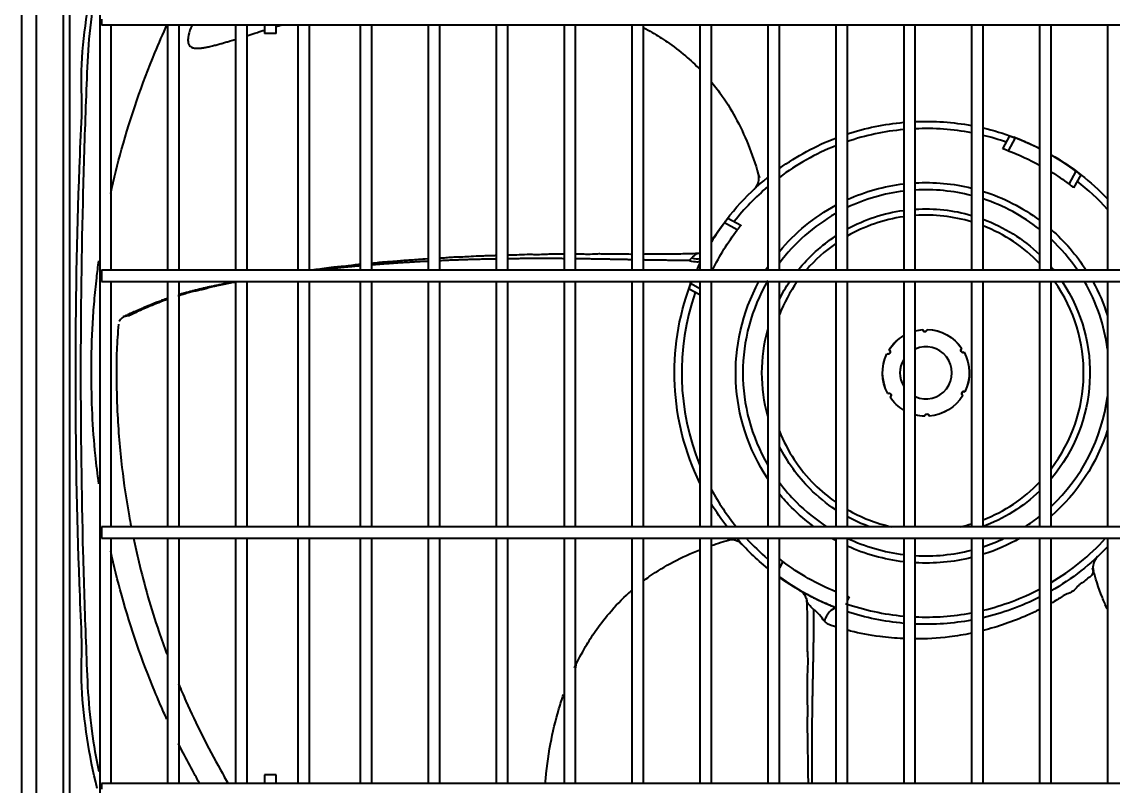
# Model space of a CAD drawing. Extents: x 58467 to 79089, y -33726 to -17391.
# Drawn here: x 72275.3 to 72313.05, y -20431.09 to -20404.65 of the extents above; entities that cross this region are included whole.
import ezdxf

# ---------------------------------------------------------------- set-up
doc = ezdxf.new("R2010")
doc.units = 0
doc.header["$LTSCALE"] = 100
doc.layers.add('+ENTE-ST-DOSEME USTU KONDDRENAJ', color=110, linetype='DOSEMEUSTUKONDENSDRENAJ_LINE', lineweight=40)
doc.linetypes.add('DOSEMEUSTUKONDENSDRENAJ_LINE', pattern='A,300,-40,["CD",Standard,S=15,R=0,X=-35,Y=-7.5],0', length=340)

# ---------------------------------------------------------------- blocks, each defined once
blk = doc.blocks.new('2. KAT SAĞ')
at = {"color": 3}
for p, q in [((54063.101, -33155.998, -3.539), (54063.101, -33087.993, -3.539)), ((54063.601, -33087.993, -3.539), (54063.601, -33155.998, -3.539)), ((54064.542, -33143.484, -3.539), (54064.542, -33094.429, -3.539)), ((54064.754, -33094.581, -3.539), (54064.754, -33143.332, -3.539)), ((54065.797, -33096.26, -3.539), (54065.797, -33141.653, -3.539)), ((54065.854, -33105.638, -3.539), (54065.854, -33105.838, -3.539)), ((54065.854, -33105.838, -3.539), (54184.216, -33105.838, -3.539)), ((54066.197, -33114.318, -3.539), (54066.197, -33105.838, -3.539)), ((54068.146, -33105.838, -3.539), (54068.146, -33114.318, -3.539)), ((54068.546, -33114.318, -3.539), (54068.546, -33105.838, -3.539)), ((54070.496, -33105.839, -3.539), (54070.496, -33114.317, -3.539)), ((54070.496, -33105.839, -3.539), (54070.496, -33114.317, -3.539)), ((54070.896, -33114.317, -3.539), (54070.896, -33105.839, -3.539)), ((54071.495, -33105.838, -3.539), (54071.495, -33106.138, -3.539)), ((54071.895, -33106.138, -3.539), (54071.895, -33105.838, -3.539)), ((54072.653, -33105.839, -3.539), (54072.653, -33114.317, -3.539)), ((54073.053, -33114.317, -3.539), (54073.053, -33105.839, -3.539)), ((54074.809, -33105.839, -3.539), (54074.809, -33114.317, -3.539)), ((54075.209, -33114.317, -3.539), (54075.209, -33105.839, -3.539)), ((54077.159, -33105.839, -3.539), (54077.159, -33114.317, -3.539)), ((54077.559, -33114.317, -3.539), (54077.559, -33105.839, -3.539)), ((54079.508, -33105.839, -3.539), (54079.508, -33114.317, -3.539)), ((54079.908, -33114.317, -3.539), (54079.908, -33105.839, -3.539)), ((54081.858, -33105.839, -3.539), (54081.858, -33114.317, -3.539)), ((54082.258, -33114.317, -3.539), (54082.258, -33105.839, -3.539)), ((54084.208, -33105.839, -3.539), (54084.208, -33114.317, -3.539)), ((54084.608, -33114.317, -3.539), (54084.608, -33105.839, -3.539)), ((54086.557, -33105.839, -3.539), (54086.557, -33114.317, -3.539)), ((54086.957, -33114.317, -3.539), (54086.957, -33105.839, -3.539)), ((54088.907, -33105.839, -3.539), (54088.907, -33114.317, -3.539)), ((54089.307, -33114.317, -3.539), (54089.307, -33105.839, -3.539)), ((54091.257, -33105.839, -3.539), (54091.257, -33114.317, -3.539)), ((54091.657, -33114.317, -3.539), (54091.657, -33105.839, -3.539)), ((54093.606, -33105.839, -3.539), (54093.606, -33114.317, -3.539)), ((54094.006, -33114.317, -3.539), (54094.006, -33105.839, -3.539)), ((54095.956, -33105.839, -3.539), (54095.956, -33114.317, -3.539)), ((54096.356, -33114.317, -3.539), (54096.356, -33105.839, -3.539)), ((54098.305, -33105.839, -3.539), (54098.305, -33114.317, -3.539)), ((54098.705, -33114.317, -3.539), (54098.705, -33105.839, -3.539)), ((54100.655, -33105.839, -3.539), (54100.655, -33114.317, -3.539)), ((54097.031, -33110.124, -3.539), (54097.275, -33109.679, -3.539)), ((54097.465, -33109.749, -3.539), (54097.222, -33110.192, -3.539)), ((54099.325, -33111.346, -3.539), (54099.569, -33110.903, -3.539)), ((54099.729, -33111.026, -3.539), (54099.485, -33111.471, -3.539)), ((54088.441, -33111.513, -3.539), (54088.461, -33111.495, -3.539)), ((54087.529, -33112.52, -3.539), (54087.974, -33112.764, -3.539)), ((54087.85, -33112.924, -3.539), (54087.407, -33112.68, -3.539)), ((54184.216, -33114.317, -3.539), (54065.854, -33114.317, -3.539)), ((54065.854, -33114.317, -3.539), (54065.854, -33114.517, -3.539)), ((54065.854, -33114.517, -3.539), (54065.854, -33114.717, -3.539)), ((54065.854, -33114.717, -3.539), (54184.216, -33114.717, -3.539)), ((54066.197, -33123.195, -3.539), (54066.197, -33114.717, -3.539)), ((54068.146, -33114.717, -3.539), (54068.146, -33123.195, -3.539)), ((54068.546, -33123.195, -3.539), (54068.546, -33114.717, -3.539)), ((54070.496, -33114.717, -3.539), (54070.496, -33123.195, -3.539)), ((54070.896, -33123.195, -3.539), (54070.896, -33114.717, -3.539)), ((54072.653, -33114.717, -3.539), (54072.653, -33123.195, -3.539)), ((54073.053, -33123.195, -3.539), (54073.053, -33114.717, -3.539)), ((54074.809, -33114.717, -3.539), (54074.809, -33123.195, -3.539)), ((54075.209, -33123.195, -3.539), (54075.209, -33114.717, -3.539)), ((54077.159, -33114.717, -3.539), (54077.159, -33123.195, -3.539)), ((54077.559, -33123.195, -3.539), (54077.559, -33114.717, -3.539)), ((54079.508, -33114.717, -3.539), (54079.508, -33123.195, -3.539)), ((54079.908, -33123.195, -3.539), (54079.908, -33114.717, -3.539)), ((54081.858, -33114.717, -3.539), (54081.858, -33123.195, -3.539)), ((54082.258, -33123.195, -3.539), (54082.258, -33114.717, -3.539)), ((54084.208, -33114.717, -3.539), (54084.208, -33123.195, -3.539)), ((54084.608, -33123.195, -3.539), (54084.608, -33114.717, -3.539)), ((54086.253, -33114.784, -3.539), (54086.557, -33114.951, -3.539)), ((54086.557, -33114.717, -3.539), (54086.557, -33123.195, -3.539)), ((54086.957, -33123.195, -3.539), (54086.957, -33114.717, -3.539)), ((54088.907, -33114.717, -3.539), (54088.907, -33123.195, -3.539)), ((54089.307, -33123.195, -3.539), (54089.307, -33114.717, -3.539)), ((54091.257, -33114.717, -3.539), (54091.257, -33123.195, -3.539)), ((54091.657, -33123.195, -3.539), (54091.657, -33114.717, -3.539)), ((54093.606, -33114.717, -3.539), (54093.606, -33123.195, -3.539)), ((54094.006, -33123.195, -3.539), (54094.006, -33114.717, -3.539)), ((54095.956, -33114.717, -3.539), (54095.956, -33123.195, -3.539)), ((54096.356, -33123.195, -3.539), (54096.356, -33114.717, -3.539)), ((54098.305, -33114.717, -3.539), (54098.305, -33123.195, -3.539)), ((54098.705, -33123.195, -3.539), (54098.705, -33114.717, -3.539)), ((54100.655, -33114.717, -3.539), (54100.655, -33123.195, -3.539)), ((54086.557, -33115.18, -3.539), (54086.183, -33114.974, -3.539)), ((54184.216, -33123.195, -3.539), (54065.854, -33123.195, -3.539)), ((54065.854, -33123.195, -3.539), (54065.854, -33123.395, -3.539)), ((54065.854, -33123.395, -3.539), (54065.854, -33123.595, -3.539)), ((54065.854, -33123.595, -3.539), (54184.216, -33123.595, -3.539)), ((54066.197, -33132.074, -3.539), (54066.197, -33123.595, -3.539)), ((54068.146, -33123.595, -3.539), (54068.146, -33132.074, -3.539)), ((54068.546, -33132.074, -3.539), (54068.546, -33123.595, -3.539)), ((54070.496, -33123.595, -3.539), (54070.496, -33132.074, -3.539)), ((54070.896, -33132.074, -3.539), (54070.896, -33123.595, -3.539)), ((54072.653, -33123.595, -3.539), (54072.653, -33132.074, -3.539)), ((54073.053, -33132.074, -3.539), (54073.053, -33123.595, -3.539)), ((54074.809, -33123.595, -3.539), (54074.809, -33132.074, -3.539)), ((54075.209, -33132.074, -3.539), (54075.209, -33123.595, -3.539)), ((54077.159, -33123.595, -3.539), (54077.159, -33132.074, -3.539)), ((54077.559, -33132.074, -3.539), (54077.559, -33123.595, -3.539)), ((54079.508, -33123.595, -3.539), (54079.508, -33132.074, -3.539)), ((54079.908, -33132.074, -3.539), (54079.908, -33123.595, -3.539)), ((54081.858, -33123.595, -3.539), (54081.858, -33132.074, -3.539)), ((54082.258, -33132.074, -3.539), (54082.258, -33123.595, -3.539)), ((54084.208, -33123.595, -3.539), (54084.208, -33132.074, -3.539)), ((54084.608, -33132.074, -3.539), (54084.608, -33123.595, -3.539)), ((54086.557, -33123.595, -3.539), (54086.557, -33132.074, -3.539)), ((54086.957, -33132.074, -3.539), (54086.957, -33123.595, -3.539)), ((54088.907, -33123.595, -3.539), (54088.907, -33132.074, -3.539)), ((54089.307, -33132.074, -3.539), (54089.307, -33123.595, -3.539)), ((54091.257, -33123.595, -3.539), (54091.257, -33132.074, -3.539)), ((54091.657, -33132.074, -3.539), (54091.657, -33123.595, -3.539)), ((54093.606, -33123.595, -3.539), (54093.606, -33132.074, -3.539)), ((54094.006, -33132.074, -3.539), (54094.006, -33123.595, -3.539)), ((54095.956, -33123.595, -3.539), (54095.956, -33132.074, -3.539)), ((54096.356, -33132.074, -3.539), (54096.356, -33123.595, -3.539)), ((54098.305, -33123.595, -3.539), (54098.305, -33132.074, -3.539)), ((54098.705, -33132.074, -3.539), (54098.705, -33123.595, -3.539)), ((54100.655, -33123.595, -3.539), (54100.655, -33132.074, -3.539)), ((54088.017, -33123.808, -3.539), (54087.999, -33123.788, -3.539)), ((54100.312, -33124.232, -3.539), (54100.292, -33124.25, -3.539)), ((54089.427, -33124.399, -3.539), (54089.307, -33124.619, -3.539)), ((54091.722, -33125.621, -3.539), (54091.657, -33125.741, -3.539)), ((54071.496, -33131.774, -3.539), (54071.496, -33132.074, -3.539)), ((54071.896, -33131.774, -3.539), (54071.496, -33131.774, -3.539)), ((54071.896, -33132.074, -3.539), (54071.896, -33131.774, -3.539)), ((54184.216, -33132.074, -3.539), (54065.854, -33132.074, -3.539)), ((54065.854, -33132.074, -3.539), (54065.854, -33132.274, -3.539))]:
    blk.add_line(p, q, dxfattribs=at)
at = {"color": 3, "extrusion": (0, 0, -1)}
for centre, radius, start, end in [((-54094.376, -33117.873, 3.539), 8.699, 71.7788, 84.9192), ((-54094.376, -33117.873, 3.539), 8.699, 87.5599, 100.4611), ((-54094.376, -33117.873, 3.539), 8.699, 103.1523, 110.4357), ((-54094.376, -33117.873, 3.539), 8.699, 54.354, 68.9829), ((-54094.376, -33117.873, 3.539), 8.191, 110.3267, 118.6663), ((-54094.376, -33117.873, 3.539), 8.699, 119.8462, 136.2041), ((-54094.376, -33117.873, 3.539), 8.699, 31.4717, 51.0407), ((-54094.376, -33117.873, 3.539), 8.191, 121.9061, 127.1733), ((-54094.376, -33117.873, 3.539), 6.582, 65.5875, 83.2781), ((-54094.376, -33117.873, 3.539), 6.582, 86.7712, 103.8825), ((-54094.376, -33117.873, 3.539), 6.582, 107.4994, 126.6469), ((-54094.376, -33117.873, 3.539), 6.582, 39.6281, 61.7062), ((-54094.376, -33117.873, 3.539), 5.671, 61.3406, 82.1925), ((-54094.376, -33117.873, 3.539), 5.671, 86.2537, 106.1662), ((-54094.376, -33117.873, 3.539), 5.671, 110.4244, 133.8468), ((-54094.376, -33117.873, 3.539), 8.191, 25.7297, 37.1733), ((-54094.376, -33117.873, 3.539), 6.582, 131.1187, 147.3019), ((-54094.376, -33117.873, 3.539), 5.671, 38.8237, 56.6212), ((-54094.376, -33117.873, 3.539), 6.582, 32.6925, 33.8006), ((-54094.376, -33117.873, 3.539), 5.671, 139.7531, 141.1706), ((-54094.376, -33117.873, 3.539), 8.699, 334.013, 20.4357), ((-54094.376, -33117.873, 3.539), 6.582, 326.1881, 28.6481), ((-54094.376, -33117.873, 3.539), 5.671, 26.6287, 33.8063), ((-54094.376, -33117.873, 3.539), 5.671, 146.1881, 220.2356), ((-54094.376, -33117.873, 3.539), 6.582, 151.3463, 162.5288), ((-54094.376, -33117.873, 3.539), 5.671, 344.6606, 15.3281), ((-54094.376, -33117.873, 3.539), 1.5, 75.7067, 85.8849), ((-54094.376, -33117.873, 3.539), 1.5, 75.707, 85.7851), ((-54094.344, -33116.373, 3.539), 0.075, 180.1825, 357.3175), ((-54094.376, -33117.873, 3.539), 1.5, 91.5149, 145.7851), ((-54094.376, -33117.873, 3.539), 1.5, 91.6151, 145.8849), ((-54094.376, -33117.873, 3.539), 1.5, 31.5149, 59.0994), ((-54094.376, -33117.873, 3.539), 1.5, 31.6151, 59.0993), ((-54093.062, -33117.151, 3.539), 0.075, 120.1825, 297.3175), ((-54095.659, -33117.095, 3.539), 0.075, 240.1825, 57.3175), ((-54094.376, -33117.873, 3.539), 1.5, 151.5149, 205.7863), ((-54094.376, -33117.873, 3.539), 1.5, 151.6151, 205.8849), ((-54094.376, -33117.873, 3.539), 1.5, 331.6151, 25.8849), ((-54094.376, -33117.873, 3.539), 1.5, 331.5149, 25.7851), ((-54093.094, -33118.651, 3.539), 0.075, 60.1825, 237.3175), ((-54094.376, -33117.873, 3.539), 1.5, 211.6151, 265.8849), ((-54094.376, -33117.873, 3.539), 1.5, 211.5137, 265.7851), ((-54095.691, -33118.594, 3.539), 0.075, 300.1825, 117.3175), ((-54094.376, -33117.873, 3.539), 1.5, 300.8995, 325.8849), ((-54094.376, -33117.873, 3.539), 1.5, 300.8996, 325.7851), ((-54094.376, -33117.873, 3.539), 1.5, 271.6151, 284.293), ((-54094.376, -33117.873, 3.539), 1.5, 271.5149, 284.2929), ((-54094.409, -33119.372, 3.539), 0.075, 0.1825, 177.3175), ((-54094.376, -33117.873, 3.539), 6.582, 197.46, 228.87), ((-54094.376, -33117.873, 3.539), 5.671, 315, 333.36), ((-54094.376, -33117.873, 3.539), 6.582, 315, 320.3606), ((-54094.376, -33117.873, 3.539), 5.671, 303.3675, 315), ((-54094.376, -33117.873, 3.539), 5.671, 226.1419, 249.8006), ((-54094.376, -33117.873, 3.539), 8.699, 322.2719, 328.5298), ((-54094.376, -33117.873, 3.539), 6.582, 306.0225, 315), ((-54094.376, -33117.873, 3.539), 5.671, 290.1825, 298.6481), ((-54094.376, -33117.873, 3.539), 8.699, 308.9608, 318.8617), ((-54094.376, -33117.873, 3.539), 6.582, 298.2825, 299.5987), ((-54094.376, -33117.873, 3.539), 6.582, 240.3844, 252.4894), ((-54094.376, -33117.873, 3.539), 6.582, 276.7106, 294.4012), ((-54094.376, -33117.873, 3.539), 8.699, 223.7974, 240.1554), ((-54094.376, -33117.873, 3.539), 6.582, 256.1063, 273.2175), ((-54094.376, -33117.873, 3.539), 8.191, 292.3896, 307.1733), ((-54094.376, -33117.873, 3.539), 8.699, 297.6697, 305.6475), ((-54094.376, -33117.873, 3.539), 8.699, 243.1491, 256.8469), ((-54094.376, -33117.873, 3.539), 8.699, 275.0787, 288.2204), ((-54094.376, -33117.873, 3.539), 8.699, 259.5381, 272.4392)]:
    blk.add_arc(centre, radius, start, end, dxfattribs=at)
at = {"color": 3}
for radius, start, end in [(8.449, 95.2309, 108.779), (8.449, 79.2259, 92.5124), (8.449, 70.7868, 76.4509), (8.691, 63.1224, 69.1851), (8.449, 111.6703, 126.8719), (8.691, 53.3149, 60.1257), (8.449, 130.3428, 141.7132), (8.449, 41.9985, 51.7132), (6.332, 96.9862, 115.4419), (6.332, 75.5606, 93.3525), (6.332, 51.6487, 71.7863), (6.332, 119.52, 143.19), (5.455, 98.1225, 119.9138), (5.455, 73.17, 93.8925), (8.691, 143.3149, 148.6118), (5.455, 43.9256, 68.7262), (5.455, 124.8862, 139.32), (6.332, 34.1663, 46.8731), (8.691, 154.1151, 155.8497), (6.332, 149.7431, 210.2569), (5.455, 144.6525, 158.3381), (5.455, 322.5206, 35.3531), (6.332, 7.4588, 29.8969), (8.449, 160.7868, 202.2588), (0.9, 245.7, 114.3), (0.9, 148.86, 211.14), (6.332, 313.1269, 352.5413), (5.455, 201.6619, 225), (6.332, 216.81, 225), (5.455, 291.2737, 316.0744), (8.449, 208.5801, 219.0506), (5.455, 225, 235.1138), (6.332, 225, 237.2006), (5.455, 240.0863, 257.3662), (6.332, 302.7938, 308.3513), (5.455, 282.6281, 286.83), (8.449, 222.6368, 229.6553), (6.332, 244.6538, 263.0137), (6.332, 288.2138, 295.3407), (8.449, 300.8221, 317.3623), (6.332, 266.6475, 284.4394), (8.691, 234.3167, 249.1851), (8.449, 283.5504, 297.7135), (8.449, 250.7868, 264.7704), (8.449, 267.4888, 280.7754)]:
    blk.add_arc((54094.376, -33117.873, -3.539), radius, start, end, dxfattribs=at)
at = {"color": 3, "extrusion": (5.89787e-06, 5.50525e-06, 1)}
blk.add_arc((54088.099, -33111.149, -3.404), 0.5, 313.0877, 16.4735, dxfattribs=at)
at = {"color": 3, "extrusion": (-5.25028e-06, 5.62471e-06, 1)}
blk.add_arc((54087.653, -33124.15, -4.008), 0.5, 43.0877, 106.4725, dxfattribs=at)
at = {"color": 3, "extrusion": (-6.04419e-06, -5.64183e-06, 1)}
blk.add_arc((54100.654, -33124.596, -3.678), 0.5, 133.0877, 196.4734, dxfattribs=at)
at = {"color": 3}
for centre, major_axis, ratio, start_param, end_param in [((54086.23, -33113.601, -3.539), (0.443, -0.232), 0.512974, -1.203049, -0.512348), ((54085.757, -33114.661, -3.539), (0.468, -0.175), 0.588101, 0, 0.392495), ((54091.165, -33126.492, -3.539), (0.175, 0.468), 0.588101, 0.279088, 1.726902)]:
    blk.add_ellipse(centre, major_axis=major_axis, ratio=ratio, start_param=start_param, end_param=end_param, dxfattribs=at)
for points, knots in [([(54064.966, -33117.973, -3.539), (54064.966, -33115.575, -3.539), (54065.009, -33113.179, -3.539), (54065.119, -33110.186, -3.539), (54065.144, -33109.588, -3.539), (54065.199, -33108.393, -3.539), (54065.135, -33107.796, -3.539), (54065.246, -33106.009, -3.539), (54065.425, -33104.841, -3.539), (54065.711, -33103.694, -3.539)], [0, 0, 0, 0, 0.5, 0.5, 0.625, 0.625, 0.75, 0.75, 1, 1, 1, 1]), ([(54065.727, -33104.228, -3.539), (54065.652, -33104.601, -3.539), (54065.588, -33104.977, -3.539), (54065.463, -33105.871, -3.539), (54065.412, -33106.392, -3.539), (54065.353, -33107.432, -3.539), (54065.337, -33107.953, -3.539), (54065.277, -33109.516, -3.539), (54065.243, -33110.558, -3.539), (54065.163, -33113.683, -3.539), (54065.135, -33115.768, -3.539), (54065.135, -33117.853, -3.539)], [0, 0, 0, 0, 0.084354, 0.084354, 0.19881, 0.19881, 0.313265, 0.313265, 0.542177, 0.542177, 1, 1, 1, 1]), ([(54066.175, -33111.674, -3.539), (54066.287, -33111.161, -3.539), (54066.697, -33109.508, -3.539), (54067.369, -33107.555, -3.539), (54067.982, -33106.149, -3.539), (54068.131, -33105.825, -3.539)], [0, 0, 0, 0, 0.254796, 0.827092, 1, 1, 1, 1]), ([(54068.99, -33105.836, -3.539), (54068.975, -33105.871, -3.539), (54068.916, -33106.014, -3.539), (54068.853, -33106.208, -3.539), (54068.844, -33106.41, -3.539), (54068.868, -33106.502, -3.539), (54068.904, -33106.559, -3.539), (54068.948, -33106.603, -3.539), (54068.988, -33106.622, -3.539), (54069.019, -33106.629, -3.539)], [0, 0, 0, 0, 0.125875, 0.501642, 0.656556, 0.790033, 0.847053, 0.89779, 1, 1, 1, 1]), ([(54071.895, -33105.894, -3.539), (54071.926, -33105.885, -3.539), (54071.992, -33105.865, -3.539), (54072.059, -33105.844, -3.539), (54072.096, -33105.833, -3.539), (54072.097, -33105.833, -3.539)], [0, 0, 0, 0, 0.464341, 0.973106, 1, 1, 1, 1]), ([(54070.907, -33106.205, -3.539), (54070.913, -33106.203, -3.539), (54070.964, -33106.187, -3.539), (54071.061, -33106.156, -3.539), (54071.187, -33106.116, -3.539), (54071.311, -33106.077, -3.539), (54071.409, -33106.046, -3.539), (54071.476, -33106.025, -3.539), (54071.495, -33106.019, -3.539)], [0, 0, 0, 0, 0.02815, 0.268086, 0.508023, 0.66798, 0.907917, 1, 1, 1, 1]), ([(54071.895, -33106.138, -3.539), (54071.895, -33106.138, -3.539), (54071.894, -33106.138, -3.539), (54071.885, -33106.138, -3.539), (54071.876, -33106.138, -3.539), (54071.852, -33106.138, -3.539), (54071.836, -33106.138, -3.539), (54071.801, -33106.138, -3.539), (54071.781, -33106.138, -3.539), (54071.738, -33106.138, -3.539), (54071.716, -33106.138, -3.539), (54071.671, -33106.138, -3.539), (54071.648, -33106.138, -3.539), (54071.606, -33106.138, -3.539), (54071.586, -33106.138, -3.539), (54071.552, -33106.138, -3.539), (54071.536, -33106.138, -3.539), (54071.513, -33106.138, -3.539), (54071.505, -33106.138, -3.539), (54071.497, -33106.138, -3.539), (54071.495, -33106.138, -3.539), (54071.495, -33106.138, -3.539)], [0, 0, 0, 0, 0.072796, 0.072796, 0.180355, 0.180355, 0.287914, 0.287914, 0.395473, 0.395473, 0.503031, 0.503031, 0.61059, 0.61059, 0.718149, 0.718149, 0.825708, 0.825708, 0.933267, 0.933267, 1, 1, 1, 1]), ([(54084.614, -33105.936, -3.539), (54084.713, -33105.989, -3.539), (54084.989, -33106.144, -3.539), (54085.479, -33106.454, -3.539), (54086.037, -33106.879, -3.539), (54086.403, -33107.219, -3.539), (54086.567, -33107.386, -3.539)], [0, 0, 0, 0, 0.139399, 0.390327, 0.714739, 1, 1, 1, 1]), ([(54069.007, -33106.625, -3.539), (54069.021, -33106.63, -3.539), (54069.047, -33106.636, -3.539), (54069.077, -33106.641, -3.539), (54069.123, -33106.646, -3.539), (54069.159, -33106.647, -3.539), (54069.203, -33106.646, -3.539), (54069.254, -33106.643, -3.539), (54069.3, -33106.639, -3.539), (54069.36, -33106.631, -3.539), (54069.411, -33106.623, -3.539), (54069.475, -33106.612, -3.539), (54069.535, -33106.6, -3.539), (54069.612, -33106.584, -3.539), (54069.69, -33106.565, -3.539), (54069.771, -33106.545, -3.539), (54069.844, -33106.526, -3.539), (54069.918, -33106.506, -3.539), (54070.006, -33106.481, -3.539), (54070.097, -33106.455, -3.539), (54070.203, -33106.424, -3.539), (54070.298, -33106.395, -3.539), (54070.396, -33106.366, -3.539), (54070.457, -33106.347, -3.539), (54070.49, -33106.336, -3.539), (54070.495, -33106.335, -3.539)], [0, 0, 0, 0, 0.061068, 0.102482, 0.143896, 0.18531, 0.226724, 0.268138, 0.309552, 0.350965, 0.392379, 0.433793, 0.475207, 0.516621, 0.578742, 0.620156, 0.66157, 0.702984, 0.744398, 0.806519, 0.847933, 0.910054, 0.951468, 0.992881, 1, 1, 1, 1]), ([(54086.966, -33107.829, -3.539), (54087.092, -33107.98, -3.539), (54087.411, -33108.398, -3.539), (54087.868, -33109.149, -3.539), (54088.292, -33110.103, -3.539), (54088.518, -33110.78, -3.539), (54088.615, -33111.13, -3.539)], [0, 0, 0, 0, 0.160983, 0.427877, 0.710763, 1, 1, 1, 1]), ([(54097.275, -33109.679, -3.539), (54097.275, -33109.679, -3.539), (54097.279, -33109.68, -3.539), (54097.292, -33109.685, -3.539), (54097.303, -33109.689, -3.539), (54097.329, -33109.698, -3.539), (54097.345, -33109.704, -3.539), (54097.381, -33109.717, -3.539), (54097.401, -33109.725, -3.539), (54097.435, -33109.738, -3.539), (54097.45, -33109.743, -3.539), (54097.465, -33109.749, -3.539)], [0, 0, 0, 0, 0.211758, 0.211758, 0.423432, 0.423432, 0.636431, 0.636431, 0.852021, 0.852021, 1, 1, 1, 1]), ([(54098.262, -33110.092, -3.539), (54098.241, -33110.082, -3.539), (54098.221, -33110.073, -3.539), (54098.105, -33110.018, -3.539), (54098.007, -33109.975, -3.539), (54097.824, -33109.893, -3.539), (54097.737, -33109.855, -3.539), (54097.572, -33109.784, -3.539), (54097.492, -33109.751, -3.539), (54097.414, -33109.721, -3.539)], [0, 0, 0, 0, 0.07319, 0.07319, 0.416738, 0.416738, 0.719921, 0.719921, 1, 1, 1, 1]), ([(54097.222, -33110.192, -3.539), (54097.2, -33110.184, -3.539), (54097.178, -33110.176, -3.539), (54097.138, -33110.161, -3.539), (54097.118, -33110.155, -3.539), (54097.085, -33110.143, -3.539), (54097.07, -33110.138, -3.539), (54097.048, -33110.13, -3.539), (54097.039, -33110.127, -3.539), (54097.032, -33110.125, -3.539), (54097.031, -33110.124, -3.539), (54097.031, -33110.124, -3.539)], [0, 0, 0, 0, 0.21816, 0.21816, 0.436362, 0.436362, 0.653817, 0.653817, 0.868707, 0.868707, 1, 1, 1, 1]), ([(54099.569, -33110.903, -3.539), (54099.587, -33110.917, -3.539), (54099.605, -33110.931, -3.539), (54099.64, -33110.957, -3.539), (54099.656, -33110.969, -3.539), (54099.684, -33110.991, -3.539), (54099.696, -33111, -3.539), (54099.715, -33111.015, -3.539), (54099.722, -33111.02, -3.539), (54099.728, -33111.025, -3.539), (54099.729, -33111.026, -3.539), (54099.729, -33111.026, -3.539)], [0, 0, 0, 0, 0.217793, 0.217793, 0.435623, 0.435623, 0.652794, 0.652794, 0.867695, 0.867695, 1, 1, 1, 1]), ([(54099.485, -33111.471, -3.539), (54099.485, -33111.471, -3.539), (54099.482, -33111.468, -3.539), (54099.471, -33111.459, -3.539), (54099.462, -33111.452, -3.539), (54099.44, -33111.435, -3.539), (54099.427, -33111.424, -3.539), (54099.397, -33111.401, -3.539), (54099.38, -33111.388, -3.539), (54099.351, -33111.365, -3.539), (54099.338, -33111.356, -3.539), (54099.325, -33111.346, -3.539)], [0, 0, 0, 0, 0.211356, 0.211356, 0.422617, 0.422617, 0.635365, 0.635365, 0.851032, 0.851032, 1, 1, 1, 1]), ([(54087.407, -33112.68, -3.539), (54087.42, -33112.662, -3.539), (54087.434, -33112.644, -3.539), (54087.46, -33112.609, -3.539), (54087.473, -33112.593, -3.539), (54087.494, -33112.565, -3.539), (54087.504, -33112.553, -3.539), (54087.518, -33112.534, -3.539), (54087.524, -33112.527, -3.539), (54087.529, -33112.521, -3.539), (54087.53, -33112.52, -3.539), (54087.529, -33112.52, -3.539)], [0, 0, 0, 0, 0.217793, 0.217793, 0.435623, 0.435623, 0.652794, 0.652794, 0.867695, 0.867695, 1, 1, 1, 1]), ([(54087.974, -33112.764, -3.539), (54087.974, -33112.764, -3.539), (54087.972, -33112.767, -3.539), (54087.963, -33112.778, -3.539), (54087.956, -33112.787, -3.539), (54087.939, -33112.809, -3.539), (54087.928, -33112.822, -3.539), (54087.905, -33112.852, -3.539), (54087.892, -33112.869, -3.539), (54087.869, -33112.898, -3.539), (54087.86, -33112.911, -3.539), (54087.85, -33112.924, -3.539)], [0, 0, 0, 0, 0.211356, 0.211356, 0.422617, 0.422617, 0.635365, 0.635365, 0.851032, 0.851032, 1, 1, 1, 1]), ([(54081.852, -33113.772, -3.539), (54081.824, -33113.772, -3.539), (54081.693, -33113.775, -3.539), (54081.552, -33113.773, -3.539), (54081.39, -33113.771, -3.539), (54081.307, -33113.772, -3.539), (54081.154, -33113.781, -3.539), (54080.976, -33113.789, -3.539), (54080.759, -33113.785, -3.539), (54080.506, -33113.784, -3.539), (54080.22, -33113.798, -3.539), (54080.023, -33113.806, -3.539), (54079.915, -33113.807, -3.539), (54079.909, -33113.807, -3.539)], [0, 0, 0, 0, 0.047203, 0.219949, 0.250675, 0.278328, 0.333689, 0.467407, 0.546264, 0.63201, 0.815334, 0.990362, 1, 1, 1, 1]), ([(54084.209, -33113.778, -3.539), (54084.196, -33113.777, -3.539), (54084.088, -33113.772, -3.539), (54083.78, -33113.76, -3.539), (54083.471, -33113.771, -3.539), (54083.224, -33113.766, -3.539), (54083.099, -33113.762, -3.539), (54082.917, -33113.764, -3.539), (54082.721, -33113.782, -3.539), (54082.47, -33113.77, -3.539), (54082.341, -33113.766, -3.539), (54082.291, -33113.766, -3.539)], [0, 0, 0, 0, 0.020061, 0.161151, 0.438961, 0.54767, 0.590018, 0.628584, 0.811988, 0.925322, 1, 1, 1, 1]), ([(54086.555, -33113.746, -3.539), (54086.36, -33113.753, -3.539), (54085.963, -33113.764, -3.539), (54085.541, -33113.767, -3.539), (54085.256, -33113.769, -3.539), (54085.133, -33113.767, -3.539), (54085.002, -33113.769, -3.539), (54084.893, -33113.767, -3.539), (54084.792, -33113.767, -3.539), (54084.699, -33113.771, -3.539), (54084.638, -33113.775, -3.539), (54084.604, -33113.777, -3.539)], [0, 0, 0, 0, 0.295836, 0.599217, 0.63578, 0.724251, 0.792145, 0.857546, 0.898871, 0.942551, 1, 1, 1, 1]), ([(54086.278, -33113.896, -3.539), (54086.33, -33113.85, -3.539), (54086.38, -33113.806, -3.539), (54086.436, -33113.762, -3.539), (54086.446, -33113.753, -3.539), (54086.443, -33113.751, -3.539)], [0, 0, 0, 0, 0.677972, 0.677972, 1, 1, 1, 1]), ([(54086.558, -33113.736, -3.539), (54086.518, -33113.749, -3.539), (54086.476, -33113.758, -3.539), (54086.434, -33113.752, -3.539), (54086.432, -33113.752, -3.539)], [0, 0, 0, 0, 0.962907, 1, 1, 1, 1]), ([(54065.506, -33117.853, -3.539), (54065.508, -33117.578, -3.539), (54065.513, -33117.03, -3.539), (54065.549, -33116.211, -3.539), (54065.607, -33115.398, -3.539), (54065.68, -33114.66, -3.539), (54065.738, -33114.194, -3.539), (54065.765, -33113.995, -3.539)], [0, 0, 0, 0, 0.213165, 0.424969, 0.635409, 0.844484, 1, 1, 1, 1]), ([(54074.811, -33114.126, -3.539), (54074.79, -33114.127, -3.539), (54074.733, -33114.131, -3.539), (54074.584, -33114.145, -3.539), (54074.367, -33114.181, -3.539), (54074.111, -33114.2, -3.539), (54073.884, -33114.223, -3.539), (54073.654, -33114.253, -3.539), (54073.427, -33114.287, -3.539), (54073.237, -33114.305, -3.539), (54073.134, -33114.317, -3.539)], [0, 0, 0, 0, 0.037568, 0.099793, 0.235444, 0.406173, 0.503648, 0.608785, 0.82508, 1, 1, 1, 1]), ([(54077.158, -33113.929, -3.539), (54077.152, -33113.93, -3.539), (54077.03, -33113.939, -3.539), (54076.828, -33113.96, -3.539), (54076.614, -33113.975, -3.539), (54076.44, -33113.982, -3.539), (54076.277, -33113.99, -3.539), (54076.066, -33114.018, -3.539), (54075.834, -33114.033, -3.539), (54075.616, -33114.046, -3.539), (54075.413, -33114.066, -3.539), (54075.283, -33114.081, -3.539), (54075.206, -33114.09, -3.539)], [0, 0, 0, 0, 0.008799, 0.183646, 0.34505, 0.408603, 0.460825, 0.566791, 0.701254, 0.778856, 0.862109, 1, 1, 1, 1]), ([(54077.149, -33114.015, -3.539), (54077.12, -33114.017, -3.539), (54077.025, -33114.022, -3.539), (54076.9, -33114.028, -3.539), (54076.738, -33114.037, -3.539), (54076.593, -33114.046, -3.539), (54076.431, -33114.055, -3.539), (54076.27, -33114.065, -3.539), (54076.125, -33114.075, -3.539), (54075.963, -33114.086, -3.539), (54075.816, -33114.096, -3.539), (54075.652, -33114.108, -3.539), (54075.505, -33114.118, -3.539), (54075.36, -33114.129, -3.539), (54075.264, -33114.137, -3.539), (54075.215, -33114.141, -3.539), (54075.214, -33114.141, -3.539)], [0, 0, 0, 0, 0.043677, 0.144139, 0.194371, 0.294833, 0.370179, 0.445526, 0.545988, 0.596219, 0.696681, 0.772028, 0.847375, 0.922721, 0.998068, 1, 1, 1, 1]), ([(54079.508, -33113.817, -3.539), (54079.49, -33113.818, -3.539), (54079.377, -33113.827, -3.539), (54079.205, -33113.831, -3.539), (54078.985, -33113.833, -3.539), (54078.745, -33113.842, -3.539), (54078.493, -33113.863, -3.539), (54078.278, -33113.873, -3.539), (54078.105, -33113.876, -3.539), (54077.948, -33113.879, -3.539), (54077.769, -33113.899, -3.539), (54077.627, -33113.907, -3.539), (54077.559, -33113.91, -3.539)], [0, 0, 0, 0, 0.026236, 0.165323, 0.245888, 0.332132, 0.514466, 0.68062, 0.745287, 0.79789, 0.90324, 1, 1, 1, 1]), ([(54079.506, -33113.935, -3.539), (54079.455, -33113.936, -3.539), (54079.37, -33113.938, -3.539), (54079.219, -33113.941, -3.539), (54079.084, -33113.944, -3.539), (54078.914, -33113.948, -3.539), (54078.763, -33113.952, -3.539), (54078.597, -33113.957, -3.539), (54078.449, -33113.962, -3.539), (54078.302, -33113.967, -3.539), (54078.138, -33113.972, -3.539), (54077.991, -33113.978, -3.539), (54077.827, -33113.984, -3.539), (54077.694, -33113.99, -3.539), (54077.594, -33113.994, -3.539), (54077.559, -33113.996, -3.539)], [0, 0, 0, 0, 0.079108, 0.130174, 0.232307, 0.283373, 0.385506, 0.462105, 0.538704, 0.615303, 0.691903, 0.794035, 0.845101, 0.947234, 1, 1, 1, 1]), ([(54081.86, -33113.925, -3.539), (54081.848, -33113.925, -3.539), (54081.804, -33113.924, -3.539), (54081.711, -33113.924, -3.539), (54081.581, -33113.923, -3.539), (54081.435, -33113.922, -3.539), (54081.289, -33113.921, -3.539), (54081.142, -33113.921, -3.539), (54080.995, -33113.921, -3.539), (54080.861, -33113.922, -3.539), (54080.71, -33113.922, -3.539), (54080.574, -33113.922, -3.539), (54080.406, -33113.923, -3.539), (54080.274, -33113.925, -3.539), (54080.109, -33113.926, -3.539), (54080, -33113.927, -3.539), (54079.923, -33113.928, -3.539), (54079.911, -33113.929, -3.539)], [0, 0, 0, 0, 0.018658, 0.069393, 0.145495, 0.221596, 0.297698, 0.3738, 0.449902, 0.526003, 0.576738, 0.678207, 0.728941, 0.83041, 0.881145, 0.982614, 1, 1, 1, 1]), ([(54084.211, -33113.962, -3.539), (54084.166, -33113.961, -3.539), (54084.074, -33113.959, -3.539), (54083.948, -33113.957, -3.539), (54083.822, -33113.954, -3.539), (54083.696, -33113.952, -3.539), (54083.572, -33113.949, -3.539), (54083.447, -33113.947, -3.539), (54083.322, -33113.945, -3.539), (54083.197, -33113.943, -3.539), (54083.072, -33113.94, -3.539), (54082.946, -33113.938, -3.539), (54082.82, -33113.936, -3.539), (54082.677, -33113.934, -3.539), (54082.547, -33113.932, -3.539), (54082.399, -33113.93, -3.539), (54082.313, -33113.929, -3.539), (54082.26, -33113.929, -3.539), (54082.257, -33113.929, -3.539)], [0, 0, 0, 0, 0.071605, 0.144526, 0.19314, 0.266061, 0.338983, 0.387597, 0.460518, 0.533439, 0.582053, 0.654974, 0.727896, 0.77651, 0.873738, 0.922352, 0.995273, 1, 1, 1, 1]), ([(54086.189, -33113.984, -3.539), (54086.173, -33113.984, -3.539), (54086.131, -33113.984, -3.539), (54086.047, -33113.984, -3.539), (54085.955, -33113.985, -3.539), (54085.861, -33113.984, -3.539), (54085.777, -33113.985, -3.539), (54085.696, -33113.984, -3.539), (54085.6, -33113.983, -3.539), (54085.5, -33113.983, -3.539), (54085.388, -33113.981, -3.539), (54085.29, -33113.98, -3.539), (54085.183, -33113.979, -3.539), (54085.083, -33113.978, -3.539), (54084.982, -33113.976, -3.539), (54084.867, -33113.974, -3.539), (54084.765, -33113.973, -3.539), (54084.672, -33113.971, -3.539), (54084.623, -33113.97, -3.539), (54084.603, -33113.969, -3.539)], [0, 0, 0, 0, 0.033268, 0.086429, 0.166172, 0.219334, 0.272495, 0.325657, 0.378819, 0.458561, 0.511723, 0.591466, 0.644627, 0.697789, 0.777532, 0.830693, 0.910436, 0.963598, 1, 1, 1, 1]), ([(54086.189, -33113.984, -3.539), (54086.189, -33113.984, -3.539), (54086.189, -33113.984, -3.539), (54086.217, -33113.953, -3.539), (54086.248, -33113.924, -3.539), (54086.278, -33113.896, -3.539)], [0, 0, 0, 0, 0.000046, 0.000046, 1, 1, 1, 1]), ([(54086.202, -33113.986, -3.539), (54086.293, -33114.015, -3.539), (54086.378, -33114.03, -3.539), (54086.493, -33114.031, -3.539), (54086.532, -33114.024, -3.539), (54086.56, -33114.012, -3.539)], [0, 0, 0, 0, 0.604116, 0.604116, 1, 1, 1, 1]), ([(54074.812, -33114.174, -3.539), (54074.789, -33114.176, -3.539), (54074.704, -33114.184, -3.539), (54074.588, -33114.194, -3.539), (54074.431, -33114.208, -3.539), (54074.289, -33114.222, -3.539), (54074.13, -33114.237, -3.539), (54073.987, -33114.251, -3.539), (54073.845, -33114.265, -3.539), (54073.69, -33114.281, -3.539), (54073.551, -33114.296, -3.539), (54073.439, -33114.308, -3.539), (54073.388, -33114.314, -3.539), (54073.367, -33114.316, -3.539)], [0, 0, 0, 0, 0.045948, 0.175933, 0.240925, 0.370909, 0.468398, 0.565886, 0.663374, 0.760863, 0.890847, 0.955839, 1, 1, 1, 1]), ([(54070.492, -33114.733, -3.539), (54070.426, -33114.746, -3.539), (54070.211, -33114.792, -3.539), (54070, -33114.832, -3.539), (54069.649, -33114.909, -3.539), (54069.445, -33114.973, -3.539), (54069.208, -33115.024, -3.539), (54069.028, -33115.063, -3.539), (54068.846, -33115.11, -3.539), (54068.699, -33115.154, -3.539), (54068.604, -33115.182, -3.539), (54068.544, -33115.2, -3.539), (54068.513, -33115.209, -3.539), (54068.497, -33115.215, -3.539)], [0, 0, 0, 0, 0.098734, 0.346332, 0.396322, 0.571696, 0.645977, 0.72631, 0.812723, 0.903867, 0.955533, 0.977657, 1, 1, 1, 1]), ([(54070.49, -33114.725, -3.539), (54070.467, -33114.729, -3.539), (54070.389, -33114.743, -3.539), (54070.284, -33114.762, -3.539), (54070.147, -33114.788, -3.539), (54070.038, -33114.81, -3.539), (54069.903, -33114.837, -3.539), (54069.795, -33114.859, -3.539), (54069.675, -33114.884, -3.539), (54069.569, -33114.908, -3.539), (54069.45, -33114.934, -3.539), (54069.331, -33114.962, -3.539), (54069.226, -33114.987, -3.539), (54069.121, -33115.013, -3.539), (54069.017, -33115.039, -3.539), (54068.914, -33115.066, -3.539), (54068.812, -33115.093, -3.539), (54068.712, -33115.121, -3.539), (54068.619, -33115.148, -3.539), (54068.565, -33115.164, -3.539), (54068.546, -33115.17, -3.539)], [0, 0, 0, 0, 0.032531, 0.11396, 0.154675, 0.236104, 0.276818, 0.358248, 0.398962, 0.460034, 0.521106, 0.582177, 0.643249, 0.683964, 0.745036, 0.806107, 0.846822, 0.907894, 0.968965, 1, 1, 1, 1]), ([(54086.183, -33114.974, -3.539), (54086.183, -33114.974, -3.539), (54086.184, -33114.97, -3.539), (54086.189, -33114.957, -3.539), (54086.193, -33114.946, -3.539), (54086.202, -33114.92, -3.539), (54086.208, -33114.904, -3.539), (54086.221, -33114.868, -3.539), (54086.228, -33114.848, -3.539), (54086.242, -33114.814, -3.539), (54086.247, -33114.799, -3.539), (54086.253, -33114.784, -3.539)], [0, 0, 0, 0, 0.211758, 0.211758, 0.423432, 0.423432, 0.636431, 0.636431, 0.852021, 0.852021, 1, 1, 1, 1]), ([(54068.146, -33115.299, -3.539), (54068.119, -33115.308, -3.539), (54068.057, -33115.33, -3.539), (54067.973, -33115.36, -3.539), (54067.894, -33115.389, -3.539), (54067.816, -33115.419, -3.539), (54067.739, -33115.449, -3.539), (54067.653, -33115.483, -3.539), (54067.579, -33115.513, -3.539), (54067.506, -33115.543, -3.539), (54067.446, -33115.568, -3.539), (54067.385, -33115.594, -3.539), (54067.317, -33115.623, -3.539), (54067.251, -33115.651, -3.539), (54067.185, -33115.679, -3.539), (54067.134, -33115.702, -3.539), (54067.078, -33115.726, -3.539), (54067.033, -33115.746, -3.539), (54066.979, -33115.769, -3.539), (54066.938, -33115.787, -3.539), (54066.891, -33115.807, -3.539), (54066.849, -33115.826, -3.539), (54066.814, -33115.841, -3.539), (54066.777, -33115.857, -3.539), (54066.761, -33115.864, -3.539), (54066.756, -33115.866, -3.539)], [0, 0, 0, 0, 0.047147, 0.107974, 0.148526, 0.189077, 0.249904, 0.290456, 0.351283, 0.391834, 0.432386, 0.472937, 0.513489, 0.574316, 0.614867, 0.655419, 0.69597, 0.736522, 0.777073, 0.817625, 0.858176, 0.898727, 0.939279, 0.97983, 1, 1, 1, 1]), ([(54068.147, -33115.332, -3.539), (54068.095, -33115.35, -3.539), (54067.837, -33115.444, -3.539), (54067.495, -33115.583, -3.539), (54067.137, -33115.739, -3.539), (54066.958, -33115.828, -3.539), (54066.846, -33115.882, -3.539), (54066.759, -33115.914, -3.539), (54066.666, -33115.923, -3.539), (54066.621, -33115.931, -3.539), (54066.602, -33115.933, -3.539)], [0, 0, 0, 0, 0.085996, 0.432677, 0.579521, 0.710147, 0.777201, 0.826739, 0.904569, 1, 1, 1, 1]), ([(54066.736, -33115.875, -3.539), (54066.704, -33115.892, -3.539), (54066.64, -33115.929, -3.539), (54066.566, -33115.969, -3.539), (54066.517, -33116.024, -3.539), (54066.483, -33116.075, -3.539), (54066.469, -33116.103, -3.539)], [0, 0, 0, 0, 0.181976, 0.413188, 0.708779, 1, 1, 1, 1]), ([(54066.448, -33116.189, -3.539), (54066.418, -33116.493, -3.539), (54066.375, -33117.085, -3.539), (54066.37, -33118.086, -3.539), (54066.393, -33119.12, -3.539), (54066.463, -33120.184, -3.539), (54066.584, -33121.389, -3.539), (54066.732, -33122.387, -3.539), (54066.859, -33123.069, -3.539), (54066.884, -33123.195, -3.539)], [0, 0, 0, 0, 0.125694, 0.246952, 0.424132, 0.567334, 0.705272, 0.945108, 1, 1, 1, 1]), ([(54094.266, -33116.375, -3.539), (54094.267, -33116.394, -3.539), (54094.284, -33116.434, -3.539), (54094.333, -33116.452, -3.539), (54094.372, -33116.444, -3.539), (54094.396, -33116.427, -3.539), (54094.412, -33116.401, -3.539), (54094.416, -33116.381, -3.539), (54094.416, -33116.371, -3.539)], [0, 0, 0, 0, 0.25, 0.5, 0.625, 0.75, 0.875, 1, 1, 1, 1]), ([(54095.618, -33117.028, -3.539), (54095.602, -33117.038, -3.539), (54095.576, -33117.074, -3.539), (54095.585, -33117.125, -3.539), (54095.612, -33117.154, -3.539), (54095.638, -33117.167, -3.539), (54095.669, -33117.168, -3.539), (54095.688, -33117.161, -3.539), (54095.696, -33117.156, -3.539)], [0, 0, 0, 0, 0.25, 0.5, 0.625, 0.75, 0.875, 1, 1, 1, 1]), ([(54065.135, -33117.853, -3.539), (54065.135, -33119.925, -3.539), (54065.162, -33121.998, -3.539), (54065.242, -33125.106, -3.539), (54065.275, -33126.142, -3.539), (54065.335, -33127.694, -3.539), (54065.351, -33128.212, -3.539), (54065.406, -33129.245, -3.539), (54065.455, -33129.758, -3.539), (54065.587, -33130.737, -3.539), (54065.668, -33131.203, -3.539), (54065.766, -33131.667, -3.539)], [0, 0, 0, 0, 0.44833, 0.44833, 0.672495, 0.672495, 0.784577, 0.784577, 0.89666, 0.89666, 1, 1, 1, 1]), ([(54065.765, -33121.709, -3.539), (54065.721, -33121.383, -3.539), (54065.627, -33120.582, -3.539), (54065.527, -33119.296, -3.539), (54065.513, -33118.336, -3.539), (54065.506, -33117.853, -3.539)], [0, 0, 0, 0, 0.254972, 0.625378, 1, 1, 1, 1]), ([(54065.711, -33132.251, -3.539), (54065.423, -33131.098, -3.539), (54065.245, -33129.926, -3.539), (54065.135, -33128.141, -3.539), (54065.199, -33127.544, -3.539), (54065.143, -33126.351, -3.539), (54065.119, -33125.754, -3.539), (54065.009, -33122.767, -3.539), (54064.966, -33120.369, -3.539), (54064.966, -33117.973, -3.539)], [0, 0, 0, 0, 0.25, 0.25, 0.375, 0.375, 0.5, 0.5, 1, 1, 1, 1]), ([(54095.728, -33118.526, -3.539), (54095.712, -33118.517, -3.539), (54095.668, -33118.512, -3.539), (54095.628, -33118.545, -3.539), (54095.616, -33118.583, -3.539), (54095.619, -33118.613, -3.539), (54095.633, -33118.64, -3.539), (54095.648, -33118.653, -3.539), (54095.657, -33118.657, -3.539)], [0, 0, 0, 0, 0.25, 0.5, 0.625, 0.75, 0.875, 1, 1, 1, 1]), ([(54066.964, -33123.595, -3.539), (54067.021, -33123.868, -3.539), (54067.262, -33124.941, -3.539), (54067.645, -33126.279, -3.539), (54068.022, -33127.345, -3.539), (54068.119, -33127.606, -3.539)], [0, 0, 0, 0, 0.204786, 0.80511, 1, 1, 1, 1]), ([(54068.117, -33129.85, -3.539), (54068.08, -33129.769, -3.539), (54067.938, -33129.455, -3.539), (54067.338, -33128.06, -3.539), (54066.699, -33126.204, -3.539), (54066.289, -33124.552, -3.539), (54066.176, -33124.036, -3.539)], [0, 0, 0, 0, 0.043362, 0.168663, 0.74173, 1, 1, 1, 1]), ([(54084.601, -33125.071, -3.539), (54084.667, -33125.02, -3.539), (54085, -33124.778, -3.539), (54085.637, -33124.39, -3.539), (54086.245, -33124.117, -3.539), (54086.556, -33123.995, -3.539)], [0, 0, 0, 0, 0.112654, 0.555033, 1, 1, 1, 1]), ([(54089.306, -33124.305, -3.539), (54089.316, -33124.313, -3.539), (54089.328, -33124.322, -3.539), (54089.356, -33124.344, -3.539), (54089.373, -33124.357, -3.539), (54089.402, -33124.38, -3.539), (54089.415, -33124.389, -3.539), (54089.427, -33124.399, -3.539)], [0, 0, 0, 0, 0.33514, 0.33514, 0.728378, 0.728378, 1, 1, 1, 1]), ([(54100.168, -33124.732, -3.539), (54100.165, -33124.732, -3.539), (54100.162, -33124.736, -3.539), (54100.154, -33124.756, -3.539), (54100.15, -33124.772, -3.539), (54100.135, -33124.822, -3.539), (54100.123, -33124.857, -3.539), (54100.08, -33124.917, -3.539), (54100.047, -33124.931, -3.539), (54099.991, -33124.969, -3.539), (54099.965, -33124.99, -3.539), (54099.888, -33125.059, -3.539), (54099.833, -33125.1, -3.539), (54099.751, -33125.157, -3.539), (54099.722, -33125.173, -3.539), (54099.669, -33125.213, -3.539), (54099.646, -33125.239, -3.539), (54099.575, -33125.325, -3.539), (54099.52, -33125.378, -3.539), (54099.397, -33125.464, -3.539), (54099.329, -33125.495, -3.539), (54099.198, -33125.547, -3.539), (54099.141, -33125.578, -3.539), (54099.031, -33125.647, -3.539), (54098.977, -33125.686, -3.539), (54098.849, -33125.764, -3.539), (54098.779, -33125.804, -3.539), (54098.708, -33125.843, -3.539)], [0, 0, 0, 0, 0.020274, 0.020274, 0.047518, 0.047518, 0.102008, 0.102008, 0.156498, 0.156498, 0.210988, 0.210988, 0.319967, 0.319967, 0.374457, 0.374457, 0.428947, 0.428947, 0.537926, 0.537926, 0.646906, 0.646906, 0.755886, 0.755886, 0.864865, 0.864865, 1, 1, 1, 1]), ([(54100.642, -33126.039, -3.539), (54100.585, -33125.908, -3.539), (54100.394, -33125.443, -3.539), (54100.234, -33124.965, -3.539), (54100.138, -33124.615, -3.539)], [0, 0, 0, 0, 0.284303, 1, 1, 1, 1]), ([(54082.22, -33128.072, -3.539), (54082.337, -33127.823, -3.539), (54082.56, -33127.398, -3.539), (54082.958, -33126.77, -3.539), (54083.444, -33126.132, -3.539), (54083.89, -33125.67, -3.539), (54084.172, -33125.42, -3.539), (54084.203, -33125.393, -3.539)], [0, 0, 0, 0, 0.248237, 0.430741, 0.666692, 0.9639, 1, 1, 1, 1]), ([(54090.007, -33125.394, -3.539), (54090.007, -33125.394, -3.539), (54090.007, -33125.394, -3.539), (54090.007, -33125.394, -3.539), (54090.01, -33125.396, -3.539), (54090.013, -33125.398, -3.539), (54090.053, -33125.422, -3.539), (54090.126, -33125.481, -3.539), (54090.205, -33125.595, -3.539), (54090.249, -33125.711, -3.539), (54090.25, -33125.784, -3.539), (54090.247, -33125.811, -3.539)], [0, 0, 0, 0, 0.033603, 0.066016, 0.071783, 0.077551, 0.090545, 0.331487, 0.591566, 0.854337, 1, 1, 1, 1]), ([(54090.25, -33125.694, -3.539), (54090.257, -33125.889, -3.539), (54090.268, -33126.286, -3.539), (54090.271, -33126.708, -3.539), (54090.273, -33126.993, -3.539), (54090.271, -33127.116, -3.539), (54090.273, -33127.247, -3.539), (54090.27, -33127.356, -3.539), (54090.271, -33127.457, -3.539), (54090.278, -33127.619, -3.539), (54090.295, -33127.803, -3.539), (54090.279, -33128.083, -3.539), (54090.263, -33128.469, -3.539), (54090.275, -33128.778, -3.539), (54090.269, -33129.025, -3.539), (54090.266, -33129.15, -3.539), (54090.268, -33129.332, -3.539), (54090.286, -33129.528, -3.539), (54090.272, -33129.81, -3.539), (54090.265, -33130.138, -3.539), (54090.28, -33130.455, -3.539), (54090.277, -33130.697, -3.539), (54090.275, -33130.859, -3.539), (54090.276, -33130.942, -3.539), (54090.285, -33131.095, -3.539), (54090.293, -33131.273, -3.539), (54090.289, -33131.49, -3.539), (54090.287, -33131.743, -3.539), (54090.297, -33131.935, -3.539), (54090.303, -33132.058, -3.539), (54090.304, -33132.075, -3.539)], [0, 0, 0, 0, 0.086927, 0.17607, 0.186813, 0.212809, 0.232759, 0.251976, 0.264118, 0.276953, 0.324589, 0.364075, 0.406459, 0.489914, 0.52257, 0.535292, 0.546877, 0.601972, 0.636018, 0.672402, 0.744707, 0.800023, 0.809861, 0.818716, 0.836443, 0.879261, 0.904512, 0.931969, 0.990672, 1, 1, 1, 1]), ([(54090.4, -33125.971, -3.539), (54090.354, -33125.919, -3.539), (54090.31, -33125.869, -3.539), (54090.266, -33125.813, -3.539), (54090.256, -33125.803, -3.539), (54090.254, -33125.806, -3.539)], [0, 0, 0, 0, 0.677972, 0.677972, 1, 1, 1, 1]), ([(54090.491, -33125.653, -3.539), (54090.511, -33125.663, -3.539), (54090.532, -33125.673, -3.539), (54090.648, -33125.727, -3.539), (54090.746, -33125.77, -3.539), (54090.929, -33125.852, -3.539), (54091.015, -33125.89, -3.539), (54091.153, -33125.949, -3.539), (54091.205, -33125.971, -3.539), (54091.257, -33125.992, -3.539)], [0, 0, 0, 0, 0.08108, 0.08108, 0.461663, 0.461663, 0.79753, 0.79753, 1, 1, 1, 1]), ([(54091.657, -33125.599, -3.539), (54091.672, -33125.604, -3.539), (54091.684, -33125.608, -3.539), (54091.705, -33125.615, -3.539), (54091.713, -33125.618, -3.539), (54091.721, -33125.621, -3.539), (54091.722, -33125.621, -3.539), (54091.722, -33125.621, -3.539)], [0, 0, 0, 0, 0.355105, 0.355105, 0.755417, 0.755417, 1, 1, 1, 1]), ([(54090.488, -33126.06, -3.539), (54090.488, -33126.06, -3.539), (54090.488, -33126.06, -3.539), (54090.456, -33126.032, -3.539), (54090.427, -33126.001, -3.539), (54090.4, -33125.971, -3.539)], [0, 0, 0, 0, 0.000046, 0.000046, 1, 1, 1, 1]), ([(54090.488, -33126.06, -3.539), (54090.488, -33126.076, -3.539), (54090.488, -33126.118, -3.539), (54090.488, -33126.202, -3.539), (54090.489, -33126.294, -3.539), (54090.488, -33126.388, -3.539), (54090.488, -33126.472, -3.539), (54090.488, -33126.553, -3.539), (54090.487, -33126.649, -3.539), (54090.487, -33126.749, -3.539), (54090.485, -33126.861, -3.539), (54090.484, -33126.959, -3.539), (54090.483, -33127.066, -3.539), (54090.481, -33127.166, -3.539), (54090.48, -33127.267, -3.539), (54090.478, -33127.382, -3.539), (54090.477, -33127.484, -3.539), (54090.474, -33127.6, -3.539), (54090.472, -33127.718, -3.539), (54090.47, -33127.838, -3.539), (54090.468, -33127.943, -3.539), (54090.466, -33128.051, -3.539), (54090.463, -33128.174, -3.539), (54090.461, -33128.301, -3.539), (54090.458, -33128.427, -3.539), (54090.456, -33128.553, -3.539), (54090.453, -33128.677, -3.539), (54090.451, -33128.802, -3.539), (54090.449, -33128.927, -3.539), (54090.446, -33129.052, -3.539), (54090.444, -33129.177, -3.539), (54090.442, -33129.303, -3.539), (54090.44, -33129.429, -3.539), (54090.438, -33129.572, -3.539), (54090.436, -33129.702, -3.539), (54090.434, -33129.85, -3.539), (54090.432, -33129.982, -3.539), (54090.431, -33130.115, -3.539), (54090.43, -33130.262, -3.539), (54090.429, -33130.393, -3.539), (54090.427, -33130.538, -3.539), (54090.426, -33130.668, -3.539), (54090.426, -33130.814, -3.539), (54090.425, -33130.96, -3.539), (54090.425, -33131.107, -3.539), (54090.425, -33131.254, -3.539), (54090.425, -33131.388, -3.539), (54090.426, -33131.539, -3.539), (54090.426, -33131.675, -3.539), (54090.427, -33131.843, -3.539), (54090.428, -33131.964, -3.539), (54090.429, -33132.052, -3.539), (54090.429, -33132.075, -3.539)], [0, 0, 0, 0, 0.009657, 0.02509, 0.048239, 0.063672, 0.079104, 0.094537, 0.109969, 0.133118, 0.148551, 0.1717, 0.187132, 0.202565, 0.225714, 0.241146, 0.264295, 0.279728, 0.302877, 0.326025, 0.341458, 0.356891, 0.380039, 0.403188, 0.418621, 0.44177, 0.464919, 0.480351, 0.5035, 0.526649, 0.542082, 0.56523, 0.588379, 0.603812, 0.634677, 0.65011, 0.673259, 0.696407, 0.71184, 0.742705, 0.758138, 0.781287, 0.804435, 0.827584, 0.850733, 0.873882, 0.897031, 0.912464, 0.943329, 0.958761, 0.989626, 1, 1, 1, 1]), ([(54090.865, -33126.464, -3.539), (54090.807, -33126.402, -3.539), (54090.757, -33126.318, -3.539), (54090.631, -33126.173, -3.539), (54090.556, -33126.112, -3.539), (54090.49, -33126.047, -3.539)], [0, 0, 0, 0, 0.5, 0.5, 1, 1, 1, 1]), ([(54098.306, -33126.058, -3.539), (54098.168, -33126.128, -3.539), (54098.029, -33126.193, -3.539), (54097.375, -33126.483, -3.539), (54096.858, -33126.659, -3.539), (54096.35, -33126.788, -3.539)], [0, 0, 0, 0, 0.21097, 0.21097, 1, 1, 1, 1]), ([(54091.256, -33126.66, -3.539), (54091.201, -33126.642, -3.539), (54091.147, -33126.624, -3.539), (54091.062, -33126.599, -3.539), (54091.03, -33126.586, -3.539), (54090.955, -33126.542, -3.539), (54090.91, -33126.511, -3.539), (54090.865, -33126.464, -3.539)], [0, 0, 0, 0, 0.427919, 0.427919, 0.71396, 0.71396, 1, 1, 1, 1]), ([(54093.591, -33127.068, -3.539), (54093.314, -33127.055, -3.539), (54093.045, -33127.031, -3.539), (54092.425, -33126.95, -3.539), (54092.085, -33126.885, -3.539), (54091.729, -33126.796, -3.539), (54091.69, -33126.786, -3.539), (54091.652, -33126.776, -3.539)], [0, 0, 0, 0, 0.387206, 0.387206, 0.93276, 0.93276, 1, 1, 1, 1]), ([(54095.949, -33126.88, -3.539), (54095.692, -33126.934, -3.539), (54095.438, -33126.976, -3.539), (54094.779, -33127.058, -3.539), (54094.381, -33127.08, -3.539), (54093.999, -33127.078, -3.539)], [0, 0, 0, 0, 0.378219, 0.378219, 1, 1, 1, 1]), ([(54068.523, -33128.634, -3.539), (54068.605, -33128.831, -3.539), (54069.033, -33129.827, -3.539), (54069.608, -33130.979, -3.539), (54070.151, -33131.922, -3.539), (54070.243, -33132.079, -3.539)], [0, 0, 0, 0, 0.170646, 0.861893, 1, 1, 1, 1]), ([(54081.207, -33132.074, -3.539), (54081.244, -33131.618, -3.539), (54081.359, -33130.751, -3.539), (54081.602, -33129.725, -3.539), (54081.785, -33129.161, -3.539), (54081.843, -33128.995, -3.539)], [0, 0, 0, 0, 0.437836, 0.834264, 1, 1, 1, 1]), ([(54069.259, -33132.087, -3.539), (54069.188, -33131.961, -3.539), (54068.99, -33131.605, -3.539), (54068.744, -33131.141, -3.539), (54068.572, -33130.801, -3.539), (54068.52, -33130.695, -3.539)], [0, 0, 0, 0, 0.275017, 0.774969, 1, 1, 1, 1])]:
    blk.add_open_spline(points, degree=3, knots=knots, dxfattribs=at)
for points, degree in [([(54098.306, -33110.113, -3.539), (54098.291, -33110.106, -3.539), (54098.277, -33110.099, -3.539), (54098.262, -33110.092, -3.539)], 3), ([(54088.441, -33111.513, -3.539), (54088.436, -33111.518, -3.539), (54088.465, -33111.492, -3.539)], 2), ([(54086.202, -33113.986, -3.539), (54086.198, -33113.985, -3.539), (54086.193, -33113.984, -3.539), (54086.189, -33113.984, -3.539)], 3), ([(54086.557, -33114.069, -3.539), (54086.519, -33114.151, -3.539), (54086.482, -33114.234, -3.539), (54086.445, -33114.317, -3.539)], 3), ([(54086.272, -33114.717, -3.539), (54086.256, -33114.757, -3.539), (54086.24, -33114.796, -3.539), (54086.225, -33114.835, -3.539)], 3), ([(54093.098, -33117.089, -3.539), (54093.124, -33117.104, -3.539), (54093.141, -33117.163, -3.539), (54093.111, -33117.216, -3.539), (54093.053, -33117.234, -3.539), (54093.026, -33117.22, -3.539)], 2), ([(54093.058, -33118.588, -3.539), (54093.085, -33118.573, -3.539), (54093.144, -33118.588, -3.539), (54093.175, -33118.64, -3.539), (54093.162, -33118.699, -3.539), (54093.136, -33118.716, -3.539)], 2), ([(54094.337, -33119.372, -3.539), (54094.337, -33119.342, -3.539), (54094.379, -33119.298, -3.539), (54094.44, -33119.296, -3.539), (54094.485, -33119.338, -3.539), (54094.487, -33119.368, -3.539)], 2), ([(54086.952, -33123.847, -3.539), (54087.176, -33123.769, -3.539), (54087.403, -33123.698, -3.539), (54087.634, -33123.634, -3.539)], 3), ([(54088.017, -33123.808, -3.539), (54088.022, -33123.813, -3.539), (54087.995, -33123.784, -3.539)], 2), ([(54100.312, -33124.232, -3.539), (54100.317, -33124.227, -3.539), (54100.288, -33124.254, -3.539)], 2), ([(54090.337, -33125.576, -3.539), (54090.387, -33125.603, -3.539), (54090.439, -33125.628, -3.539), (54090.491, -33125.653, -3.539)], 3), ([(54090.49, -33126.047, -3.539), (54090.489, -33126.051, -3.539), (54090.488, -33126.056, -3.539), (54090.488, -33126.06, -3.539)], 3), ([(54082.253, -33128.083, -3.539), (54082.263, -33128.037, -3.539), (54082.272, -33127.992, -3.539), (54082.278, -33127.946, -3.539)], 3)]:
    blk.add_open_spline(points, degree=degree, dxfattribs=at)

msp = doc.modelspace()

# ---------------------------------------------------------------- block references
at = {"layer": '+ENTE-ST-DOSEME USTU KONDDRENAJ', "color": 3, "linetype": 'Continuous'}
msp.add_blockref('2. KAT SAĞ', (18212.194, 12701.082), dxfattribs=at)

doc.saveas('drawing.dxf')
